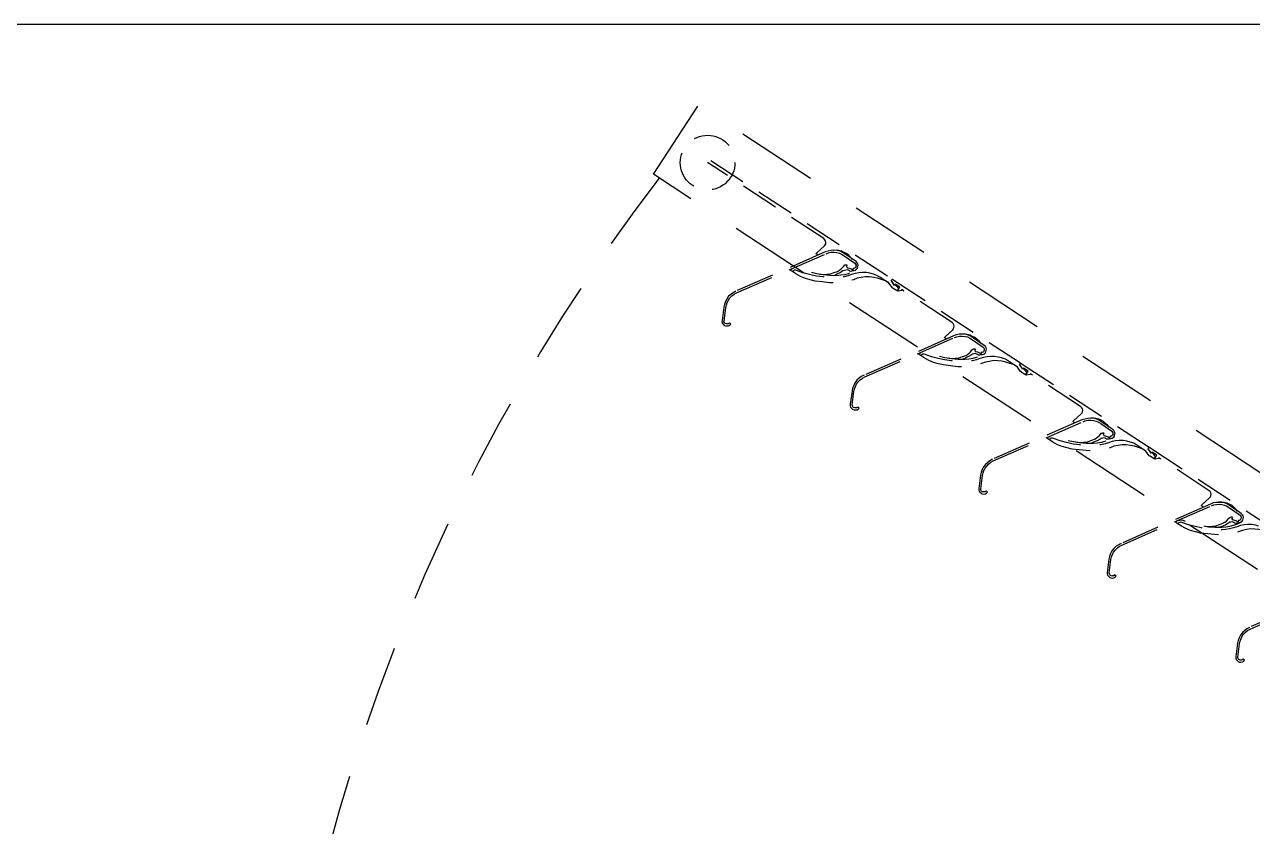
# Model space of a CAD drawing. Header units: centimetres. Extents: x -35664 to 50682, y -23001 to 23705.
# Drawn here: x 4817.6 to 4897.5, y -11442.3 to -11390.1 of the extents above; entities that cross this region are included whole.
import ezdxf

# ---------------------------------------------------------------- set-up
doc = ezdxf.new("R2010")
doc.units = ezdxf.units.CM
doc.linetypes.add('Style de ligne -13', pattern=[0.147638, 0.098425, -0.049213])
doc.linetypes.add('Style de ligne -17', pattern=[0.347222, 0.20828, -0.138942])
doc.layers.get('0').update_dxf_attribs({"color": 252})
for name, color, linetype in [('B Général', 252, 'Continuous'), ('C ANNOTATIONS-cotation', 252, 'Continuous'), ('prlm-Coupe', 252, 'Continuous')]:
    doc.layers.add(name, color=color, linetype=linetype)
doc.styles.add('Eurostile', font='Eurosti.TTF')
doc.dimstyles.new('Arch', dxfattribs={"dimtxt": 16.471002, "dimasz": 11.224121, "dimexe": 15.875, "dimexo": 7.9375, "dimgap": 0.15875, "dimtad": 1, "dimdec": 1, "dimtxsty": 'Eurostile', "dimblk": 'A 90.VW_SLASH-1', "dimblk1": 'A 90.VW_SLASH-1', "dimblk2": 'A 90.VW_SLASH-1', "dimcen": 0, "dimdle": 7.9375, "dimazin": 0, "dimtfac": 1, "dimtdec": 1, "dimtix": 1, "dimtmove": 0, "dimatfit": 0, "dimldrblk": 'A 90.VW_FILLEDARROW-1', "dimfxl": 1, "dimfrac": 2, "dimtolj": 1, "dimarcsym": 0})

# ---------------------------------------------------------------- blocks, each defined once
blk = doc.blocks.new('B 90.Groupe-129-1')
at = {"layer": 'B Général', "linetype": 'Style de ligne -13', "ltscale": 25.4}
for p, q in [((4874.889, -4021.529), (4867.325, -4016.582)), ((4867.526, -4016.436), (4879.356, -4024.173)), ((4874.979, -4022.398), (4869.154, -4024.961)), ((4869.208, -4025.073), (4875.051, -4022.52)), ((4876.208, -4022.645), (4876.923, -4023.138)), ((4876.992, -4023.032), (4876.278, -4022.539)), ((4876.797, -4023.485), (4876.763, -4023.615)), ((4879.136, -4024.433), (4878.551, -4024.051)), ((4879.367, -4024.737), (4879.136, -4024.433)), ((4879.392, -4024.196), (4887.7, -4029.63)), ((4879.698, -4024.927), (4879.848, -4024.697)), ((4879.698, -4024.927), (4879.848, -4024.697)), ((4883.25, -4026.998), (4879.973, -4024.855)), ((4868.377, -4025.996), (4868.267, -4026.86)), ((4868.396, -4026.894), (4868.506, -4026.03)), ((4868.838, -4027.107), (4868.744, -4027.02)), ((4883.34, -4027.866), (4877.515, -4030.43)), ((4877.569, -4030.541), (4883.394, -4027.977)), ((4884.569, -4028.114), (4885.266, -4028.595)), ((4885.336, -4028.489), (4884.639, -4028.007)), ((4882.983, -4029.302), (4883.218, -4029.329)), ((4885.14, -4028.942), (4885.124, -4029.083)), ((4887.497, -4029.902), (4886.912, -4029.52)), ((4887.711, -4030.194), (4887.497, -4029.902)), ((4887.753, -4029.665), (4896.079, -4035.11)), ((4888.059, -4030.396), (4888.21, -4030.166)), ((4891.611, -4032.467), (4888.352, -4030.335)), ((4876.738, -4031.464), (4876.61, -4032.317)), ((4876.74, -4032.351), (4876.849, -4031.487)), ((4877.2, -4032.576), (4877.105, -4032.488)), ((4891.701, -4033.335), (4885.876, -4035.899)), ((4885.93, -4036.01), (4891.773, -4033.457)), ((4893.715, -4033.969), (4893, -4033.476)), ((4892.93, -4033.582), (4893.645, -4034.075)), ((4893.519, -4034.422), (4893.503, -4034.563)), ((4895.858, -4035.371), (4895.273, -4034.988)), ((4896.132, -4035.145), (4904.44, -4040.579)), ((4896.09, -4035.674), (4895.858, -4035.371)), ((4896.42, -4035.865), (4896.571, -4035.634)), ((4899.99, -4037.947), (4896.713, -4035.803)), ((4885.099, -4036.933), (4884.989, -4037.797)), ((4885.118, -4037.831), (4885.228, -4036.967)), ((4885.561, -4038.044), (4885.466, -4037.957)), ((4900.08, -4038.815), (4894.255, -4041.379)), ((4894.309, -4041.49), (4900.134, -4038.926)), ((4901.309, -4039.062), (4902.006, -4039.544)), ((4902.076, -4039.437), (4901.379, -4038.956)), ((4901.88, -4039.891), (4901.864, -4040.032)), ((4893.46, -4042.401), (4893.35, -4043.265)), ((4893.48, -4043.299), (4893.589, -4042.435)), ((4893.922, -4043.513), (4893.827, -4043.426)), ((4908.441, -4044.283), (4902.616, -4046.847)), ((4902.67, -4046.958), (4908.513, -4044.406)), ((4901.839, -4047.882), (4901.729, -4048.746)), ((4901.858, -4048.78), (4901.968, -4047.916)), ((4902.301, -4048.993), (4902.206, -4048.906))]:
    blk.add_line(p, q, dxfattribs=at)
at = {"layer": 'B Général', "linetype": 'Style de ligne -13', "ltscale": 25.4, "flags": 128}
for points in [[(4874.517, -4022.601), (4874.428, -4022.543), (4874.393, -4022.52), (4874.416, -4022.485), (4874.428, -4022.467), (4874.928, -4022.01), (4874.975, -4021.94), (4875.021, -4021.869), (4875.032, -4021.775), (4874.996, -4021.675), (4874.966, -4021.605), (4874.889, -4021.529)], [(4876.278, -4022.539), (4876.118, -4022.435), (4875.947, -4022.348), (4875.753, -4022.297), (4875.553, -4022.293), (4875.371, -4022.3), (4875.166, -4022.343), (4874.979, -4022.398)], [(4876.762, -4022.881), (4876.661, -4022.764), (4876.525, -4022.625), (4876.377, -4022.503), (4876.224, -4022.428), (4876.07, -4022.353), (4875.876, -4022.302), (4875.688, -4022.28), (4875.524, -4022.299)], [(4875.051, -4022.52), (4875.191, -4022.46), (4875.367, -4022.423), (4875.549, -4022.416), (4875.737, -4022.438), (4875.913, -4022.477), (4876.049, -4022.541), (4876.208, -4022.645)], [(4876.763, -4023.615), (4876.868, -4023.608), (4876.956, -4023.59), (4877.032, -4023.513), (4877.096, -4023.453), (4877.107, -4023.359), (4877.135, -4023.277), (4877.099, -4023.177), (4877.052, -4023.096), (4876.992, -4023.032)], [(4876.923, -4023.138), (4876.964, -4023.19), (4876.994, -4023.26), (4876.977, -4023.325), (4876.978, -4023.402), (4876.926, -4023.443), (4876.855, -4023.473), (4876.797, -4023.485)], [(4878.551, -4024.051), (4878.356, -4023.924), (4878.127, -4023.849), (4877.897, -4023.775), (4877.662, -4023.748), (4877.415, -4023.738), (4877.175, -4023.758), (4876.94, -4023.807), (4876.694, -4023.874), (4876.466, -4023.952), (4876.22, -4024.019), (4875.968, -4024.056), (4875.727, -4024.076), (4875.281, -4024.062), (4874.846, -4024.031), (4874.406, -4023.97), (4873.97, -4023.862), (4873.535, -4023.755), (4873.123, -4023.611), (4873.058, -4023.594), (4872.982, -4023.595), (4872.911, -4023.625), (4872.859, -4023.667), (4872.847, -4023.684), (4872.812, -4023.661), (4872.759, -4023.626), (4872.741, -4023.615), (4872.735, -4023.585), (4872.746, -4023.568), (4872.811, -4023.508), (4872.892, -4023.461), (4872.998, -4023.454), (4873.086, -4023.436), (4873.18, -4023.447), (4873.58, -4023.607), (4873.998, -4023.704), (4874.434, -4023.811), (4874.845, -4023.878), (4875.28, -4023.909), (4875.726, -4023.923), (4875.996, -4023.897), (4876.248, -4023.86), (4876.494, -4023.793), (4876.734, -4023.697), (4876.968, -4023.572)], [(4874.338, -4024.305), (4874.014, -4024.22), (4873.691, -4024.135), (4873.373, -4024.003), (4873.078, -4023.835), (4872.812, -4023.661)], [(4874.639, -4023.845), (4874.857, -4023.86), (4875.115, -4023.852), (4875.338, -4023.821), (4875.566, -4023.743), (4875.794, -4023.664), (4875.917, -4023.593), (4876.022, -4023.51), (4876.109, -4023.415), (4876.196, -4023.32)], [(4876.196, -4023.32), (4876.231, -4023.267), (4876.272, -4023.243), (4876.348, -4023.243), (4876.395, -4023.248), (4876.395, -4023.248), (4876.401, -4023.277), (4876.367, -4023.33), (4876.373, -4023.36), (4876.397, -4023.401), (4876.432, -4023.424), (4876.562, -4023.458), (4876.679, -4023.51), (4876.697, -4023.521), (4876.744, -4023.527), (4876.762, -4023.538), (4876.75, -4023.556), (4876.768, -4023.568), (4876.763, -4023.615), (4876.71, -4023.656), (4876.681, -4023.662), (4876.604, -4023.663), (4876.587, -4023.651), (4876.569, -4023.64), (4876.498, -4023.593), (4876.416, -4023.565), (4876.328, -4023.583), (4876.24, -4023.602), (4876.14, -4023.638), (4875.965, -4023.751), (4875.784, -4023.835), (4875.603, -4023.918)], [(4879.118, -4024.422), (4878.905, -4024.283), (4878.658, -4024.197), (4878.393, -4024.099), (4878.14, -4024.06), (4877.858, -4024.028), (4877.611, -4024.018), (4877.33, -4024.062), (4877.066, -4024.117), (4876.826, -4024.213), (4876.551, -4024.286), (4876.276, -4024.359), (4876.012, -4024.414), (4875.736, -4024.41), (4875.261, -4024.403), (4874.791, -4024.348), (4874.338, -4024.305)], [(4879.848, -4024.697), (4879.529, -4024.489), (4879.483, -4024.559), (4879.305, -4024.291), (4879.287, -4024.279), (4879.31, -4024.244), (4879.333, -4024.208), (4879.356, -4024.173), (4879.392, -4024.196)], [(4879.709, -4024.91), (4879.756, -4024.839), (4879.767, -4024.821), (4879.755, -4024.763), (4879.565, -4024.512), (4879.519, -4024.583), (4879.305, -4024.291), (4879.287, -4024.279), (4879.31, -4024.244), (4879.356, -4024.173)], [(4879.848, -4024.697), (4879.547, -4024.5), (4879.501, -4024.571), (4879.322, -4024.303), (4879.305, -4024.291), (4879.31, -4024.244), (4879.333, -4024.208), (4879.374, -4024.185), (4879.41, -4024.208)], [(4879.709, -4024.91), (4879.668, -4024.934), (4879.633, -4024.91), (4879.42, -4024.771), (4879.367, -4024.737)], [(4869.154, -4024.961), (4868.991, -4025.057), (4868.845, -4025.164), (4868.687, -4025.288), (4868.572, -4025.466), (4868.485, -4025.637), (4868.416, -4025.819), (4868.377, -4025.996)], [(4868.506, -4026.03), (4868.546, -4025.853), (4868.603, -4025.688), (4868.678, -4025.535), (4868.771, -4025.393), (4868.91, -4025.257), (4869.056, -4025.15), (4869.208, -4025.073)], [(4879.973, -4024.855), (4879.938, -4024.908), (4879.733, -4024.951), (4879.698, -4024.927)], [(4879.991, -4024.866), (4879.956, -4024.919), (4879.751, -4024.962), (4879.698, -4024.927)], [(4868.267, -4026.86), (4868.256, -4026.954), (4868.292, -4027.053), (4868.351, -4027.117), (4868.411, -4027.181), (4868.511, -4027.221), (4868.587, -4027.221), (4868.693, -4027.214), (4868.774, -4027.166), (4868.838, -4027.107)], [(4868.744, -4027.02), (4868.68, -4027.079), (4868.621, -4027.091), (4868.545, -4027.092), (4868.462, -4027.063), (4868.421, -4027.011), (4868.391, -4026.941), (4868.396, -4026.894)], [(4882.878, -4028.07), (4882.772, -4028), (4882.754, -4027.989), (4882.777, -4027.953), (4882.789, -4027.935), (4883.29, -4027.479), (4883.336, -4027.408), (4883.365, -4027.326), (4883.375, -4027.232), (4883.357, -4027.144), (4883.309, -4027.062), (4883.25, -4026.998)], [(4884.639, -4028.007), (4884.479, -4027.903), (4884.308, -4027.817), (4884.114, -4027.765), (4883.915, -4027.761), (4883.715, -4027.757), (4883.51, -4027.8), (4883.34, -4027.866)], [(4883.394, -4027.977), (4883.552, -4027.929), (4883.728, -4027.892), (4883.91, -4027.885), (4884.098, -4027.906), (4884.257, -4027.934), (4884.41, -4028.009), (4884.569, -4028.114)], [(4885.123, -4028.349), (4885.022, -4028.233), (4884.886, -4028.093), (4884.738, -4027.971), (4884.585, -4027.896), (4884.414, -4027.81), (4884.237, -4027.77), (4884.049, -4027.748), (4883.867, -4027.756)], [(4884.54, -4028.777), (4884.592, -4028.736), (4884.633, -4028.712), (4884.709, -4028.711), (4884.739, -4028.705), (4884.756, -4028.717), (4884.763, -4028.746), (4884.728, -4028.799), (4884.734, -4028.828), (4884.758, -4028.869), (4884.775, -4028.881), (4884.905, -4028.915), (4885.023, -4028.967), (4885.058, -4028.99), (4885.105, -4028.995), (4885.123, -4029.007), (4885.111, -4029.025), (4885.129, -4029.036), (4885.106, -4029.072), (4885.071, -4029.125), (4885.042, -4029.131), (4884.966, -4029.132), (4884.93, -4029.108), (4884.93, -4029.108), (4884.859, -4029.062), (4884.759, -4029.022), (4884.671, -4029.04), (4884.583, -4029.059), (4884.502, -4029.106), (4884.326, -4029.219), (4884.145, -4029.303), (4883.946, -4029.375)], [(4885.124, -4029.083), (4885.229, -4029.077), (4885.317, -4029.058), (4885.393, -4028.981), (4885.439, -4028.91), (4885.468, -4028.828), (4885.479, -4028.734), (4885.46, -4028.646), (4885.413, -4028.564), (4885.336, -4028.489)], [(4885.266, -4028.595), (4885.308, -4028.647), (4885.338, -4028.717), (4885.338, -4028.794), (4885.321, -4028.858), (4885.287, -4028.912), (4885.216, -4028.942), (4885.14, -4028.942)], [(4886.912, -4029.52), (4886.717, -4029.392), (4886.47, -4029.306), (4886.258, -4029.244), (4886.005, -4029.205), (4885.776, -4029.207), (4885.536, -4029.226), (4885.284, -4029.264), (4885.055, -4029.342), (4884.827, -4029.42), (4884.581, -4029.487), (4884.329, -4029.525), (4884.089, -4029.544), (4883.642, -4029.531), (4883.208, -4029.499), (4882.749, -4029.427), (4882.331, -4029.331), (4881.896, -4029.223), (4881.484, -4029.08), (4881.401, -4029.051), (4881.343, -4029.064), (4881.272, -4029.094), (4881.22, -4029.135), (4881.191, -4029.141), (4881.173, -4029.13), (4881.12, -4029.095), (4881.084, -4029.072), (4881.096, -4029.054), (4881.09, -4029.025), (4881.172, -4028.977), (4881.253, -4028.929), (4881.341, -4028.911), (4881.447, -4028.904), (4881.541, -4028.915), (4881.942, -4029.076), (4882.359, -4029.172), (4882.777, -4029.268), (4883.206, -4029.347), (4883.641, -4029.378), (4884.07, -4029.38), (4884.339, -4029.354), (4884.609, -4029.328), (4884.837, -4029.25), (4885.095, -4029.166), (4885.329, -4029.04)], [(4882.682, -4029.762), (4882.358, -4029.677), (4882.034, -4029.592), (4881.734, -4029.471), (4881.439, -4029.304), (4881.173, -4029.13)], [(4887.479, -4029.89), (4887.249, -4029.74), (4887.002, -4029.654), (4886.754, -4029.568), (4886.484, -4029.518), (4886.219, -4029.496), (4885.955, -4029.475), (4885.691, -4029.53), (4885.428, -4029.586), (4885.17, -4029.67), (4884.912, -4029.754), (4884.637, -4029.827), (4884.356, -4029.871), (4884.098, -4029.879), (4883.622, -4029.871), (4883.152, -4029.817), (4882.682, -4029.762)], [(4883.218, -4029.329), (4883.476, -4029.321), (4883.699, -4029.29), (4883.927, -4029.211), (4884.156, -4029.133), (4884.278, -4029.061), (4884.383, -4028.978), (4884.47, -4028.884), (4884.54, -4028.777)], [(4888.053, -4030.367), (4888.099, -4030.296), (4888.111, -4030.278), (4888.116, -4030.231), (4887.908, -4029.969), (4887.862, -4030.04), (4887.666, -4029.76), (4887.648, -4029.748), (4887.654, -4029.701), (4887.7, -4029.63)], [(4888.21, -4030.166), (4887.908, -4029.969), (4887.862, -4030.04), (4887.684, -4029.771), (4887.666, -4029.76), (4887.671, -4029.713), (4887.695, -4029.677), (4887.735, -4029.653), (4887.753, -4029.665)], [(4888.053, -4030.367), (4888.03, -4030.402), (4887.994, -4030.379), (4887.782, -4030.24), (4887.711, -4030.194)], [(4888.352, -4030.335), (4888.317, -4030.388), (4888.112, -4030.431), (4888.059, -4030.396)], [(4877.515, -4030.43), (4877.334, -4030.514), (4877.188, -4030.621), (4877.049, -4030.757), (4876.915, -4030.923), (4876.846, -4031.105), (4876.76, -4031.276), (4876.738, -4031.464)], [(4876.849, -4031.487), (4876.889, -4031.31), (4876.964, -4031.157), (4877.021, -4030.992), (4877.132, -4030.862), (4877.271, -4030.726), (4877.417, -4030.619), (4877.569, -4030.541)], [(4876.61, -4032.317), (4876.617, -4032.422), (4876.635, -4032.51), (4876.712, -4032.586), (4876.772, -4032.65), (4876.872, -4032.69), (4876.948, -4032.689), (4877.054, -4032.683), (4877.135, -4032.635), (4877.2, -4032.576)], [(4877.105, -4032.488), (4877.041, -4032.548), (4876.982, -4032.56), (4876.906, -4032.561), (4876.823, -4032.532), (4876.782, -4032.479), (4876.752, -4032.409), (4876.74, -4032.351)], [(4891.239, -4033.538), (4891.15, -4033.48), (4891.133, -4033.469), (4891.138, -4033.422), (4891.15, -4033.404), (4891.651, -4032.948), (4891.715, -4032.888), (4891.743, -4032.806), (4891.754, -4032.712), (4891.736, -4032.624), (4891.688, -4032.542), (4891.611, -4032.467)], [(4893, -4033.476), (4892.84, -4033.372), (4892.669, -4033.285), (4892.475, -4033.234), (4892.276, -4033.23), (4892.094, -4033.237), (4891.889, -4033.28), (4891.701, -4033.335)], [(4891.773, -4033.457), (4891.913, -4033.397), (4892.089, -4033.361), (4892.289, -4033.365), (4892.459, -4033.375), (4892.635, -4033.415), (4892.789, -4033.49), (4892.93, -4033.582)], [(4892.793, -4033.29), (4892.616, -4033.25), (4892.428, -4033.228), (4892.246, -4033.236)], [(4893.484, -4033.818), (4893.383, -4033.702), (4893.247, -4033.562), (4893.117, -4033.451), (4892.946, -4033.365), (4892.793, -4033.29)], [(4891.362, -4034.782), (4891.597, -4034.809), (4891.837, -4034.789), (4892.06, -4034.758), (4892.288, -4034.68), (4892.516, -4034.601), (4892.639, -4034.53), (4892.744, -4034.447), (4892.849, -4034.364), (4892.919, -4034.257)], [(4892.919, -4034.257), (4892.953, -4034.204), (4893.012, -4034.192), (4893.071, -4034.18), (4893.118, -4034.185), (4893.135, -4034.197), (4893.124, -4034.214), (4893.089, -4034.268), (4893.113, -4034.308), (4893.119, -4034.338), (4893.154, -4034.361), (4893.284, -4034.395), (4893.402, -4034.447), (4893.419, -4034.458), (4893.484, -4034.475), (4893.484, -4034.475), (4893.49, -4034.505), (4893.49, -4034.505), (4893.485, -4034.552), (4893.45, -4034.605), (4893.403, -4034.599), (4893.327, -4034.6), (4893.309, -4034.589), (4893.309, -4034.589), (4893.22, -4034.531), (4893.138, -4034.502), (4893.05, -4034.52), (4892.962, -4034.539), (4892.88, -4034.586), (4892.705, -4034.7), (4892.506, -4034.772), (4892.325, -4034.856)], [(4893.503, -4034.563), (4893.591, -4034.545), (4893.678, -4034.527), (4893.772, -4034.461), (4893.818, -4034.39), (4893.829, -4034.296), (4893.858, -4034.214), (4893.822, -4034.114), (4893.774, -4034.033), (4893.715, -4033.969)], [(4893.645, -4034.075), (4893.687, -4034.127), (4893.717, -4034.198), (4893.717, -4034.274), (4893.7, -4034.339), (4893.648, -4034.38), (4893.578, -4034.41), (4893.519, -4034.422)], [(4895.273, -4034.988), (4895.079, -4034.861), (4894.849, -4034.786), (4894.619, -4034.712), (4894.384, -4034.685), (4894.138, -4034.675), (4893.897, -4034.695), (4893.663, -4034.744), (4893.434, -4034.822), (4893.206, -4034.901), (4892.942, -4034.956), (4892.69, -4034.993), (4892.45, -4035.013), (4892.004, -4034.999), (4891.569, -4034.968), (4891.128, -4034.907), (4890.693, -4034.8), (4890.275, -4034.703), (4889.845, -4034.549), (4889.78, -4034.532), (4889.704, -4034.532), (4889.634, -4034.562), (4889.581, -4034.604), (4889.57, -4034.622), (4889.534, -4034.598), (4889.481, -4034.564), (4889.463, -4034.552), (4889.457, -4034.523), (4889.469, -4034.505), (4889.533, -4034.446), (4889.632, -4034.41), (4889.72, -4034.391), (4889.808, -4034.373), (4889.902, -4034.384), (4890.303, -4034.545), (4890.738, -4034.652), (4891.156, -4034.748), (4891.567, -4034.815), (4892.002, -4034.847), (4892.448, -4034.86), (4892.718, -4034.835), (4892.97, -4034.797), (4893.216, -4034.73), (4893.456, -4034.634), (4893.69, -4034.509)], [(4891.06, -4035.242), (4890.737, -4035.157), (4890.413, -4035.072), (4890.113, -4034.951), (4889.818, -4034.784), (4889.534, -4034.598)], [(4895.858, -4035.37), (4895.628, -4035.22), (4895.38, -4035.134), (4895.133, -4035.048), (4894.862, -4034.998), (4894.58, -4034.965), (4894.334, -4034.955), (4894.052, -4034.999), (4893.789, -4035.054), (4893.549, -4035.15), (4893.291, -4035.235), (4893.016, -4035.307), (4892.734, -4035.351), (4892.458, -4035.347), (4891.983, -4035.34), (4891.53, -4035.297), (4891.06, -4035.242)], [(4896.432, -4035.847), (4896.478, -4035.776), (4896.49, -4035.758), (4896.477, -4035.7), (4896.287, -4035.449), (4896.241, -4035.52), (4896.027, -4035.228), (4896.009, -4035.217), (4896.032, -4035.181), (4896.079, -4035.11)], [(4896.571, -4035.634), (4896.269, -4035.437), (4896.223, -4035.508), (4896.045, -4035.24), (4896.027, -4035.228), (4896.032, -4035.181), (4896.056, -4035.146), (4896.096, -4035.122), (4896.132, -4035.145)], [(4885.876, -4035.899), (4885.713, -4035.994), (4885.567, -4036.101), (4885.427, -4036.237), (4885.294, -4036.403), (4885.207, -4036.574), (4885.138, -4036.756), (4885.099, -4036.933)], [(4896.432, -4035.847), (4896.391, -4035.871), (4896.373, -4035.859), (4896.143, -4035.709), (4896.09, -4035.674)], [(4896.713, -4035.803), (4896.678, -4035.856), (4896.473, -4035.899), (4896.42, -4035.865)], [(4885.228, -4036.967), (4885.268, -4036.79), (4885.325, -4036.626), (4885.4, -4036.472), (4885.51, -4036.342), (4885.65, -4036.206), (4885.778, -4036.087), (4885.93, -4036.01)], [(4884.989, -4037.797), (4884.996, -4037.902), (4885.014, -4037.99), (4885.073, -4038.054), (4885.15, -4038.13), (4885.233, -4038.159), (4885.327, -4038.17), (4885.415, -4038.151), (4885.497, -4038.103), (4885.561, -4038.044)], [(4885.466, -4037.957), (4885.402, -4038.016), (4885.343, -4038.028), (4885.267, -4038.029), (4885.202, -4038.012), (4885.143, -4037.948), (4885.113, -4037.878), (4885.118, -4037.831)], [(4899.618, -4039.019), (4899.512, -4038.949), (4899.494, -4038.937), (4899.499, -4038.89), (4899.511, -4038.873), (4900.012, -4038.416), (4900.076, -4038.357), (4900.105, -4038.275), (4900.116, -4038.18), (4900.097, -4038.093), (4900.049, -4038.011), (4899.99, -4037.947)], [(4901.379, -4038.956), (4901.219, -4038.852), (4901.048, -4038.765), (4900.854, -4038.714), (4900.654, -4038.71), (4900.455, -4038.706), (4900.25, -4038.749), (4900.08, -4038.815)], [(4900.134, -4038.926), (4900.292, -4038.878), (4900.468, -4038.841), (4900.65, -4038.833), (4900.82, -4038.844), (4900.996, -4038.883), (4901.15, -4038.958), (4901.309, -4039.062)], [(4901.845, -4039.287), (4901.745, -4039.17), (4901.626, -4039.042), (4901.478, -4038.92), (4901.325, -4038.845), (4901.154, -4038.758), (4900.977, -4038.719), (4900.789, -4038.697), (4900.607, -4038.705)], [(4903.21, -4040.255), (4902.998, -4040.192), (4902.745, -4040.153), (4902.499, -4040.144), (4902.258, -4040.164), (4902.024, -4040.213), (4901.796, -4040.291), (4901.567, -4040.369), (4901.321, -4040.436), (4901.069, -4040.473), (4900.829, -4040.493), (4900.382, -4040.48), (4899.93, -4040.437), (4899.489, -4040.376), (4899.071, -4040.28), (4898.636, -4040.172), (4898.206, -4040.017), (4898.141, -4040), (4898.083, -4040.012), (4898.013, -4040.042), (4897.96, -4040.084), (4897.931, -4040.09), (4897.913, -4040.079), (4897.86, -4040.044), (4897.825, -4040.021), (4897.818, -4039.991), (4897.83, -4039.974), (4897.894, -4039.914), (4897.994, -4039.878), (4898.081, -4039.86), (4898.169, -4039.841), (4898.281, -4039.864), (4898.682, -4040.025), (4899.099, -4040.121), (4899.517, -4040.217), (4899.946, -4040.295), (4900.381, -4040.327), (4900.81, -4040.329), (4901.079, -4040.303), (4901.332, -4040.266), (4901.578, -4040.199), (4901.835, -4040.114), (4902.069, -4039.989)], [(4899.723, -4040.25), (4899.958, -4040.278), (4900.198, -4040.258), (4900.421, -4040.227), (4900.667, -4040.16), (4900.878, -4040.07), (4901, -4039.999), (4901.123, -4039.927), (4901.21, -4039.832), (4901.28, -4039.726)], [(4901.28, -4039.726), (4901.332, -4039.684), (4901.373, -4039.661), (4901.449, -4039.66), (4901.479, -4039.654), (4901.497, -4039.665), (4901.503, -4039.695), (4901.468, -4039.748), (4901.474, -4039.777), (4901.498, -4039.818), (4901.516, -4039.83), (4901.645, -4039.864), (4901.763, -4039.916), (4901.798, -4039.939), (4901.845, -4039.944), (4901.863, -4039.956), (4901.851, -4039.973), (4901.869, -4039.985), (4901.846, -4040.02), (4901.811, -4040.074), (4901.764, -4040.068), (4901.706, -4040.08), (4901.67, -4040.057), (4901.67, -4040.057), (4901.599, -4040.011), (4901.499, -4039.971), (4901.411, -4039.989), (4901.323, -4040.007), (4901.242, -4040.055), (4901.066, -4040.168), (4900.885, -4040.252), (4900.686, -4040.324)], [(4901.864, -4040.032), (4901.969, -4040.025), (4902.04, -4039.995), (4902.133, -4039.93), (4902.179, -4039.859), (4902.208, -4039.777), (4902.219, -4039.683), (4902.2, -4039.595), (4902.153, -4039.513), (4902.076, -4039.437)], [(4902.006, -4039.544), (4902.048, -4039.596), (4902.078, -4039.666), (4902.078, -4039.742), (4902.061, -4039.807), (4902.009, -4039.849), (4901.956, -4039.89), (4901.88, -4039.891)], [(4899.422, -4040.711), (4899.098, -4040.626), (4898.774, -4040.541), (4898.474, -4040.42), (4898.179, -4040.252), (4897.913, -4040.079)], [(4904.219, -4040.839), (4903.989, -4040.689), (4903.742, -4040.603), (4903.494, -4040.517), (4903.224, -4040.466), (4902.959, -4040.445), (4902.695, -4040.424), (4902.431, -4040.479), (4902.168, -4040.534), (4901.91, -4040.619), (4901.652, -4040.703), (4901.377, -4040.776), (4901.096, -4040.82), (4900.82, -4040.816), (4900.344, -4040.809), (4899.892, -4040.766), (4899.422, -4040.711)], [(4894.255, -4041.379), (4894.074, -4041.463), (4893.928, -4041.569), (4893.788, -4041.706), (4893.655, -4041.871), (4893.568, -4042.042), (4893.499, -4042.225), (4893.46, -4042.401)], [(4893.589, -4042.435), (4893.629, -4042.259), (4893.686, -4042.094), (4893.761, -4041.941), (4893.872, -4041.811), (4894.011, -4041.674), (4894.157, -4041.567), (4894.309, -4041.49)], [(4893.35, -4043.265), (4893.357, -4043.371), (4893.375, -4043.459), (4893.452, -4043.535), (4893.512, -4043.599), (4893.594, -4043.627), (4893.688, -4043.638), (4893.776, -4043.62), (4893.875, -4043.584), (4893.922, -4043.513)], [(4893.827, -4043.426), (4893.781, -4043.496), (4893.704, -4043.497), (4893.646, -4043.509), (4893.563, -4043.481), (4893.522, -4043.428), (4893.492, -4043.358), (4893.48, -4043.299)], [(4902.616, -4046.847), (4902.453, -4046.943), (4902.307, -4047.05), (4902.15, -4047.174), (4902.034, -4047.351), (4901.947, -4047.522), (4901.878, -4047.705), (4901.839, -4047.882)], [(4901.968, -4047.916), (4902.008, -4047.739), (4902.065, -4047.574), (4902.14, -4047.421), (4902.233, -4047.279), (4902.372, -4047.143), (4902.518, -4047.036), (4902.67, -4046.958)], [(4901.729, -4048.746), (4901.718, -4048.84), (4901.754, -4048.939), (4901.813, -4049.003), (4901.873, -4049.067), (4901.973, -4049.107), (4902.049, -4049.107), (4902.155, -4049.1), (4902.237, -4049.052), (4902.301, -4048.993)], [(4902.206, -4048.906), (4902.142, -4048.965), (4902.083, -4048.977), (4902.007, -4048.978), (4901.924, -4048.949), (4901.883, -4048.897), (4901.853, -4048.827), (4901.858, -4048.78)]]:
    blk.add_lwpolyline(points, dxfattribs=at)
blk = doc.blocks.new('B 90.Groupe-131-1')
at = {"layer": 'B Général', "linetype": 'Style de ligne -17', "ltscale": 25.4, "flags": 128}
blk.add_lwpolyline([(4863.79, -4017.343), (4866.745, -4012.826), (5000, -4099.982), (4997.046, -4104.499)], close=True, dxfattribs=at)
at = {"layer": 'B Général', "linetype": 'Style de ligne -13', "ltscale": 25.4}
blk.add_circle((4867.325, -4016.582), 1.783, dxfattribs=at)
at = {"layer": 'B Général', "linetype": 'Style de ligne -17', "ltscale": 25.4}
blk.add_arc((4963.252, -4093.59), 124.868, 142.51063, 182.54838, dxfattribs=at)
at = {"layer": 'B Général'}
blk.add_blockref('B 90.Groupe-129-1', (0, 0), dxfattribs=at)
blk = doc.blocks.new('B 90.VW_SLASH-1')
at = {"linetype": 'ByBlock', "lineweight": -2}
blk.add_line((0.5, 0), (-1, 0), dxfattribs=at)
at = {"linetype": 'Continuous', "lineweight": 20, "flags": 128}
blk.add_lwpolyline([(0.5001, 0.5001), (-0.5001, -0.5001)], dxfattribs=at)
blk = doc.blocks.new('*D805')
at = {"layer": 'C ANNOTATIONS-cotation', "linetype": 'Continuous', "lineweight": -2, "transparency": 16777216}
for p, q in [((-3204.865, 1306.596), (-3204.865, 1134.125)), ((-2654.848, 1220.744), (-2654.848, 1134.125)), ((-2666.072, 1150), (-3193.64, 1150))]:
    blk.add_line(p, q, dxfattribs=at)
at = {"layer": 'C ANNOTATIONS-cotation', "lineweight": -2, "transparency": 16777216, "xscale": 11.22412109375, "yscale": 11.22412109375, "zscale": 11.22412109375, "rotation": 180}
blk.add_blockref('B 90.VW_SLASH-1', (-3204.865, 1150), dxfattribs=at)
at = {"layer": 'C ANNOTATIONS-cotation', "lineweight": -2, "transparency": 16777216, "xscale": 11.22412109375, "yscale": 11.22412109375, "zscale": 11.22412109375}
blk.add_blockref('B 90.VW_SLASH-1', (-2654.848, 1150), dxfattribs=at)
at = {"layer": 'C ANNOTATIONS-cotation', "transparency": 16777216, "insert": (-2929.856, 1160.79), "char_height": 16.4469, "attachment_point": 5, "style": 'Eurostile'}
blk.add_mtext('\\A1;550,02', dxfattribs=at)
blk = doc.blocks.new('A 90.VW_FILLEDARROW-1')
at = {"linetype": 'Continuous'}
blk.add_hatch(color=250, dxfattribs=at).paths.add_polyline_path([(-1.4144, 0.379), (0, 0), (-1.4144, -0.379)])
at = {"linetype": 'Continuous', "flags": 128}
blk.add_lwpolyline([(-1.4144, 0.379), (0, 0), (-1.4144, -0.379)], close=True, dxfattribs=at)
blk = doc.blocks.new('A 90.VW_SLASH-1')
at = {"linetype": 'ByBlock', "lineweight": -2}
blk.add_line((0.5, 0), (-1, 0), dxfattribs=at)
at = {"linetype": 'Continuous', "lineweight": 20, "flags": 128}
blk.add_lwpolyline([(0.5001, 0.5001), (-0.5001, -0.5001)], dxfattribs=at)
blk = doc.blocks.new('B 90.axes 2')
at = {"layer": 'C ANNOTATIONS-cotation', "linetype": 'Continuous'}
dim = blk.add_linear_dim(base=(-3204.865, 1150), p1=(-2654.848, 1228.681), p2=(-3204.865, 1314.533), dimstyle='Arch', override={"dimtxt": 16.446886, "dimgap": 1, "dimdec": 2, "dimpost": '<>', "dimtxsty": 'Eurostile', "dimclrd": 256, "dimclre": 256, "dimclrt": 256, "dimtmove": 2, "dimtfill": 0, "dimtfillclr": 0}, dxfattribs=at)
dim.commit()
dim.dimension.update_dxf_attribs({"geometry": '*D805', "text_midpoint": (-2929.856, 1160.79)})
blk = doc.blocks.new('A$C373B78D5')
at = {"layer": 'B Général'}
for name, p in [('B 90.axes 2', (-15451.085, 4932.774)), ('B 90.Groupe-131-1', (-23116.898, 10090.366))]:
    blk.add_blockref(name, p, dxfattribs=at)

msp = doc.modelspace()

# ---------------------------------------------------------------- block references
at = {"layer": 'prlm-Coupe'}
msp.add_blockref('A$C373B78D5', (23111.623, -17472.851), dxfattribs=at)

doc.saveas('drawing.dxf')
